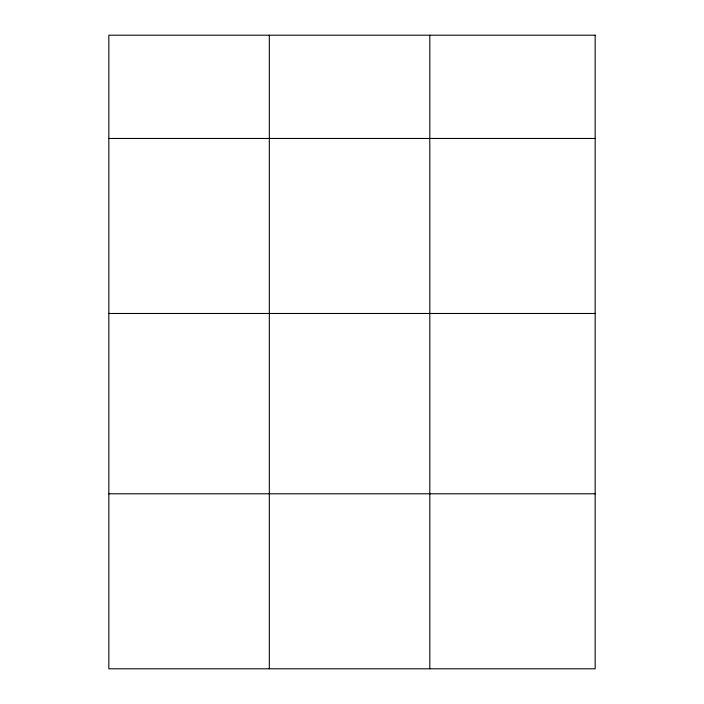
<?xml version="1.0" encoding="UTF-8"?>
<svg xmlns="http://www.w3.org/2000/svg" width="704" height="704" viewBox="0 0 704 704"><rect width="100%" height="100%" fill="white"/><g stroke="black" fill="none" stroke-linecap="round" stroke-linejoin="round"><path stroke-width="1.06" d="M108.838 138.468L595.162 138.468M108.838 313.482L595.162 313.482M108.838 493.794L595.162 493.794M429.81 35.2L429.81 668.8M269.324 35.2L269.324 668.8M595.162 35.2L108.838 35.2L108.838 668.8L595.162 668.8L595.162 35.2"/></g></svg>
